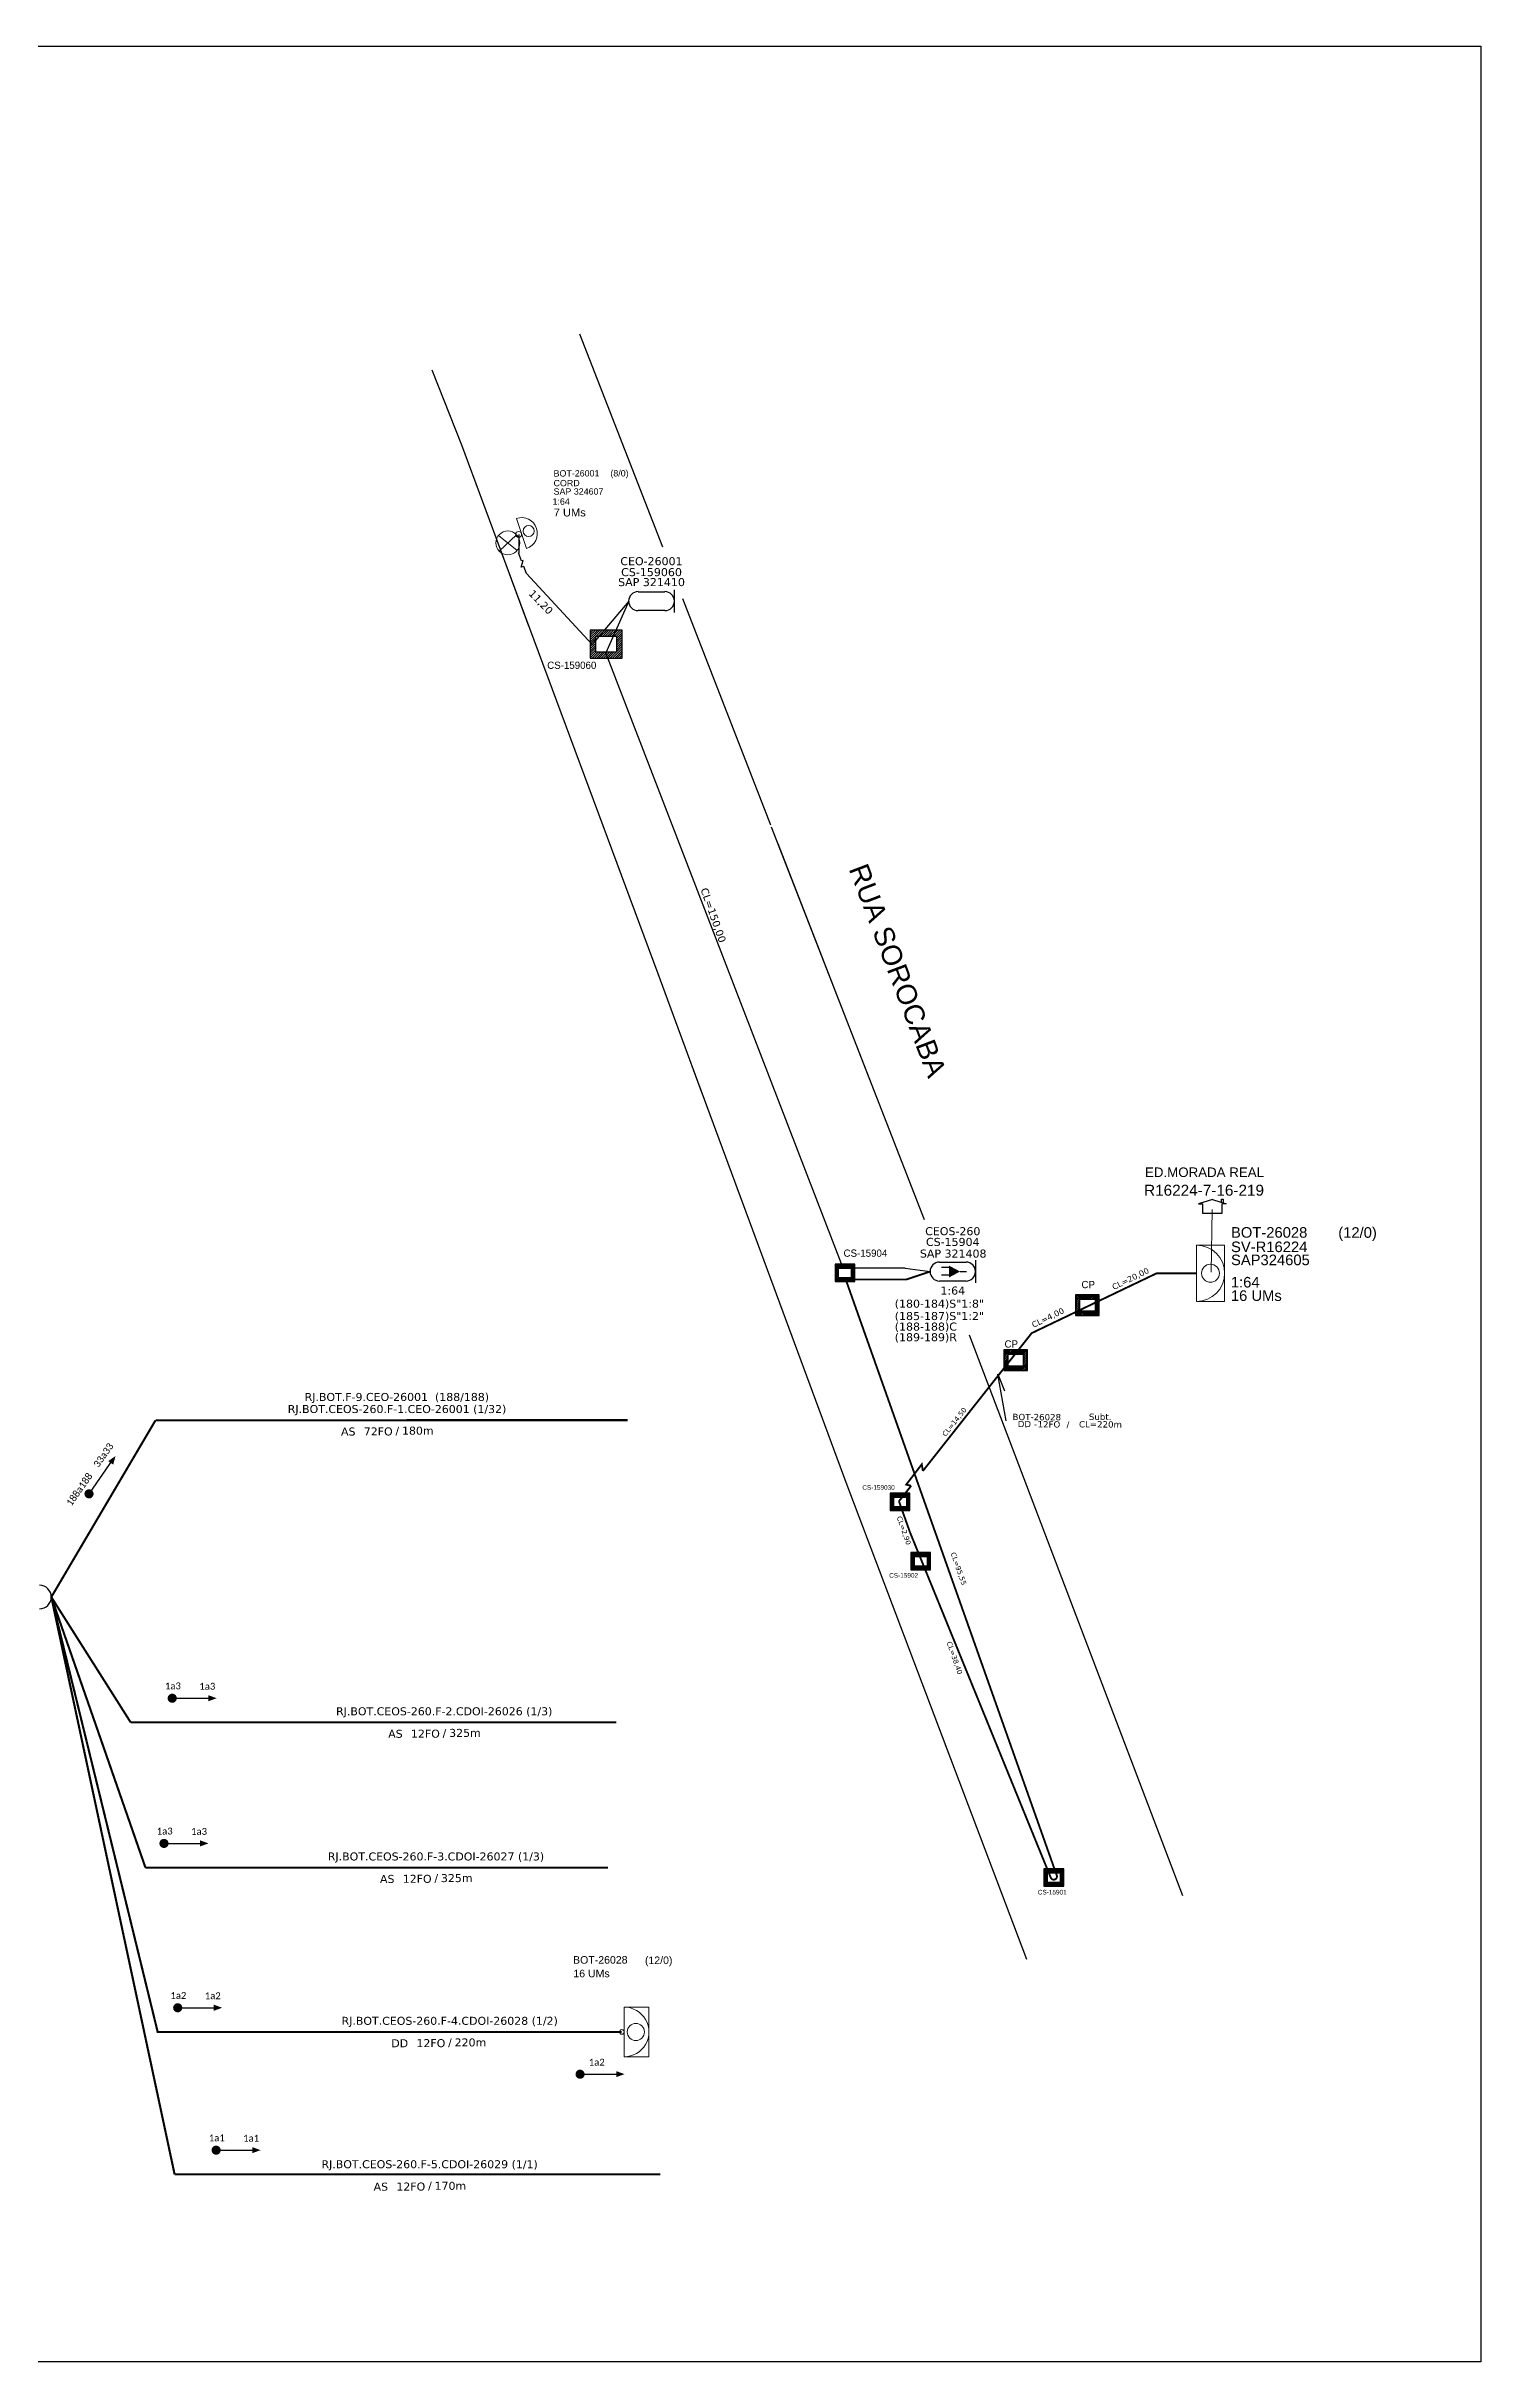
# Model space of a CAD drawing. Extents: x 0 to 841, y 0 to 594.
# Drawn here: x 473 to 841, y 0 to 594 of the extents above; entities that cross this region are included whole.
import ezdxf
from ezdxf.enums import TextEntityAlignment as Align

# ---------------------------------------------------------------- set-up
doc = ezdxf.new("R2010")
doc.units = 0
doc.linetypes.add('PHANTOM2', pattern=[1.25, 0.625, -0.125, 0.125, -0.125, 0.125, -0.125])
for name, color, linetype in [('10.1-Caixas Subterrâneas', 5, 'Continuous'), ('20.4-CEOS', 1, 'Continuous'), ('20.5-CEO', 1, 'Continuous'), ('30.4-Selo', 7, 'Continuous'), ('CAP a instalar', 1, 'Continuous'), ('celulas gpon', 7, 'Continuous'), ('label_cabos', 7, 'Continuous'), ('Legenda', 1, 'Continuous'), ('locais legendas', 7, 'Continuous'), ('QUADRA', 7, 'Continuous'), ('SETA', 7, 'Continuous'), ('Subida Lateral', 5, 'Continuous'), ('surveys', 7, 'Continuous'), ('surveys legendas', 7, 'Continuous')]:
    doc.layers.add(name, color=color, linetype=linetype)
for name, color, linetype, lineweight in [('10.4-Postes', 1, 'Continuous', 0), ("20.0-LEGENDA DOS CDO'S", 1, 'Continuous', 0), ('20.1-CDO_INTERIOR', 1, 'Continuous', 0), ('20.2-CDO_POSTE', 1, 'Continuous', 5), ('40.1-ETIQUETAS', 1, 'Continuous', 20), ('Segmento Logradouro Texto', 238, 'Continuous', 0)]:
    doc.layers.add(name, color=color, linetype=linetype, lineweight=lineweight)
doc.layers.add('DROP DE CLIENTE', color=140, linetype='Continuous', plot=False)
doc.layers.add('EXTRA', color=50, linetype='Continuous', plot=False)
doc.styles.add('ARIAL', font='arial.ttf')
doc.styles.add('DIGICADE', font='arial.ttf')
doc.styles.add('siredit', font='verdana.ttf')
doc.linetypes.add('FENCELINE1', pattern='A,0.25,-0.1,[133,ltypeshp.shx,S=0.1,R=0,X=-0.1,Y=0],-0.1,1', length=1.45)

# ---------------------------------------------------------------- blocks, each defined once
blk = doc.blocks.new('SURVEY_SURVEY')
for p, q in [((0, 0.0000127), (-0.0000126, 0.000009)), ((-0.0000126, 0.000009), (-0.0000086, 0.000009)), ((-0.0000086, 0), (-0.0000086, 0.000009)), ((0.0000086, 0), (-0.0000086, 0)), ((0, 0.0000127), (0.0000126, 0.000009)), ((0.0000084, 0.0000132), (0.0000098, 0.0000132)), ((0.0000084, 0.0000103), (0.0000084, 0.0000132)), ((0.0000126, 0.000009), (0.0000086, 0.000009)), ((0.0000086, 0.000009), (0.0000086, 0)), ((0.0000098, 0.0000132), (0.0000098, 0.0000099))]:
    blk.add_line(p, q)
blk = doc.blocks.new('*U91')
at = {"layer": '20.4-CEOS', "color": 7, "style": 'siredit'}
for tag, p in [('FIBRAS_SPLITTER', (0, 0)), ('FIBRAS_TOP_C', (0, -4.13)), ('RESERVA_FINAIS', (0, -5.46))]:
    blk.add_attdef(tag, p, '', height=1.01, dxfattribs=at)
for tag, p, flags in [('ID_ATIVIDADE', (0, -6.77), 3), ('QTDE', (0, -9.4), 1), ('FATOR', (0, -8.09), 1), ('FID', (0, -10.71), 1)]:
    blk.add_attdef(tag, p, '', height=1.01, dxfattribs=dict(at, flags=flags))
blk = doc.blocks.new('*U93')
at = {"layer": '20.4-CEOS', "color": 7, "style": 'siredit'}
blk.add_attdef('FIBRAS_SPLITTER', (0, 0), '', height=1.01, dxfattribs=at)
for tag, p, flags in [('ID_ATIVIDADE', (0, -1.48), 3), ('FATOR', (0, -2.79), 1), ('QTDE', (0, -4.11), 1), ('FID', (0, -5.42), 1)]:
    blk.add_attdef(tag, p, '', height=1.01, dxfattribs=dict(at, flags=flags))
blk = doc.blocks.new('*X68')
at = {"color": 0, "linetype": 'Continuous'}
for p, q in [((-1.25, 0.34099), (-0.49099, 1.1)), ((-1.25, 0.517767), (-0.667767, 1.1)), ((-1.25, 0.694544), (-0.844544, 1.1)), ((-1.25, 0.87132), (-1.02132, 1.1)), ((-1.25, 1.048097), (-1.198097, 1.1)), ((-1.25, 0.164214), (-0.8035, 0.610714)), ((-1.25, -0.012563), (-0.8035, 0.433937)), ((-1.25, -0.18934), (-0.8035, 0.25716)), ((-1.25, -0.366117), (-0.8035, 0.080383)), ((-0.789214, 0.625), (-0.314214, 1.1)), ((-0.612437, 0.625), (-0.137437, 1.1)), ((-0.43566, 0.625), (0.03934, 1.1)), ((-0.258883, 0.625), (0.216117, 1.1)), ((-0.082107, 0.625), (0.392893, 1.1)), ((0.09467, 0.625), (0.56967, 1.1)), ((0.271447, 0.625), (0.746447, 1.1)), ((0.448223, 0.625), (0.923223, 1.1)), ((0.625, 0.625), (1.1, 1.1)), ((0.801777, 0.625), (1.25, 1.073223)), ((0.8035, 0.449947), (1.25, 0.896447)), ((0.8035, 0.27317), (1.25, 0.71967)), ((0.8035, 0.096393), (1.25, 0.542893)), ((0.8035, -0.080383), (1.25, 0.366117)), ((0.8035, -0.25716), (1.25, 0.18934)), ((0.8035, -0.433937), (1.25, 0.012563)), ((-1.25, -0.542893), (-0.8035, -0.096393)), ((-1.25, -0.71967), (-0.8035, -0.27317)), ((-1.25, -0.896447), (-0.8035, -0.449947)), ((-1.25, -1.073223), (-0.801777, -0.625)), ((-1.1, -1.1), (-0.625, -0.625)), ((-0.923223, -1.1), (-0.448223, -0.625)), ((-0.746447, -1.1), (-0.271447, -0.625)), ((-0.56967, -1.1), (-0.09467, -0.625)), ((-0.392893, -1.1), (0.082107, -0.625)), ((-0.216117, -1.1), (0.258883, -0.625)), ((-0.03934, -1.1), (0.43566, -0.625)), ((0.137437, -1.1), (0.612437, -0.625)), ((0.314214, -1.1), (0.789214, -0.625)), ((0.49099, -1.1), (1.25, -0.34099)), ((0.667767, -1.1), (1.25, -0.517767)), ((0.8035, -0.610714), (1.25, -0.164214)), ((0.844544, -1.1), (1.25, -0.694544)), ((1.02132, -1.1), (1.25, -0.87132)), ((1.198097, -1.1), (1.25, -1.048097))]:
    blk.add_line(p, q, dxfattribs=at)
blk = doc.blocks.new('MANHOLE_MQ')
at = {"color": 0, "linetype": 'Continuous'}
for p, q in [((0.00000623, 0.00000569), (-0.00000627, 0.00000569)), ((-0.00000627, 0.00000569), (-0.00000627, -0.00000531)), ((-0.00000404, 0.00000331), (0.00000399, 0.00000331)), ((-0.00000404, -0.00000294), (-0.00000404, 0.00000331)), ((0.00000399, 0.00000331), (0.00000399, -0.00000294)), ((0.00000623, -0.00000531), (0.00000623, 0.00000569)), ((-0.00000627, -0.00000531), (0.00000623, -0.00000531)), ((0.00000399, -0.00000294), (-0.00000404, -0.00000294)), ((0.00000399, -0.00000294), (0.00000399, -0.00000294))]:
    blk.add_line(p, q, dxfattribs=at)
at = {"color": 0, "linetype": 'Continuous', "xscale": 5e-06, "yscale": 5e-06, "zscale": 1e-05}
blk.add_blockref('*X68', (-0.00000002, 0.00000019), dxfattribs=at)
blk = doc.blocks.new('CDOI_CT_DRT')
at = {"layer": '20.1-CDO_INTERIOR', "color": 0, "lineweight": 18}
blk.add_lwpolyline([(2.13, -2.13), (2.13, 2.12), (0, 2.12), (0, -2.13)], close=True, dxfattribs=at)
blk.add_circle((1.06, 0), 0.68, dxfattribs=at)
blk.add_arc((0, 0), 2.13, 269.9724, 89.9724, dxfattribs=at)
at = {"layer": "20.0-LEGENDA DOS CDO'S", "color": 0, "style": 'ARIAL'}
for tag, p in [('CDO_N', (2.61, 2.69)), ('SURVEY', (2.61, 1.6)), ('SAP', (2.61, 0.61)), ('1:XX', (2.6, -1.08)), ('UMS', (2.6, -2.09))]:
    blk.add_attdef(tag, p, '', height=0.68, rotation=359.9724, dxfattribs=at)
blk.add_attdef('FIBRAS_UTILIZADAS', text='', height=0.68, rotation=359.9724, dxfattribs=at).set_placement((10.32, 2.69), align=Align.CENTER)
blk = doc.blocks.new('*U98')
at = {"layer": '20.5-CEO'}
for p, q in [((-1.56, 1.26), (1.8, 1.26)), ((1.8, -1.13), (-1.56, -1.13))]:
    blk.add_line(p, q, dxfattribs=at)
blk.add_lwpolyline([(3, -1.38), (3, 1.51)], dxfattribs=at)
for centre, start, end in [((-1.56, 0.07), 90, 270), ((1.8, 0.07), 270, 90)]:
    blk.add_arc(centre, 1.2, start, end, dxfattribs=at)
at = {"layer": '20.5-CEO', "color": 7, "style": 'siredit'}
for tag, p in [('LOCAL', (0.12, 4.23)), ('SAP', (0.12, 2.97)), ('FID', (0.11, 5.61)), ('FIBRAS_RESERVA', (0.12, -1.94))]:
    blk.add_attdef(tag, text='', height=1.01, dxfattribs=at).set_placement(p, align=Align.TOP_CENTER)
for tag, flags, p in [('ID_ATIVIDADE', 3, (0.11, -3.51)), ('FATOR', 1, (0.11, -4.82))]:
    blk.add_attdef(tag, text='', height=1.01, dxfattribs=dict(at, flags=flags)).set_placement(p, align=Align.TOP_CENTER)
at = {"layer": '20.5-CEO', "color": 7, "style": 'siredit', "flags": 3}
blk.add_attdef('QTDE', (-4.88, -7.06), '', height=1.01, dxfattribs=at)
blk = doc.blocks.new('*U100')
at = {"color": 0}
blk.add_line((2.14, -0.58), (-2.1, -0.68), dxfattribs=at)
for centre, radius in [((0, 0.38), 0.733), ((0.03, -1.03), 0.393)]:
    blk.add_circle(centre, radius, dxfattribs=at)
blk.add_arc((0.02, -0.63), 2.12, 1.3782, 181.3782, dxfattribs=at)
blk = doc.blocks.new('Inst CDOE-8 CAIXA DIST OPT CDOE 48F_8D C_SPL OPTAP')
at = {"layer": "20.0-LEGENDA DOS CDO'S", "color": 0, "style": 'ARIAL'}
for tag, p, height in [('FID', (0.12, 5.25), 0.8), ('SAP', (0.12, 2.96), 0.8), ('CORDOALHA', (0.12, 4.02), 0.8), ('1:XX', (-0.01, 1.7), 0.8), ('UMS', (0.14, 0.22), 1)]:
    blk.add_attdef(tag, p, '', height=height, rotation=0.118, dxfattribs=at)
at = {"layer": "20.0-LEGENDA DOS CDO'S", "color": 0}
for tag, p, style, flags in [('ID_ATIVIDADE', (0.12, 6.47), 'ARIAL', 3), ('FATOR', (7.92, 6.47), 'ARIAL', 1), ('QTDE', (0.23, -0.97), 'DIGICADE', 3)]:
    blk.add_attdef(tag, p, '', height=0.8, rotation=0.118, dxfattribs=dict(at, style=style, flags=flags))
at = {"layer": "20.0-LEGENDA DOS CDO'S", "color": 0, "style": 'ARIAL'}
blk.add_attdef('FIBRAS_UTILIZADAS', text='', height=0.8, rotation=0.118, dxfattribs=at).set_placement((13.48, 5.26), align=Align.CENTER)
blk = doc.blocks.new('LEGENDA DOS CABOS')
at = {"layer": 'EXTRA', "color": 0, "style": 'siredit'}
for tag, p in [('ID', (4.6, 0.97)), ('XX', (9.03, 0.97))]:
    blk.add_attdef(tag, text='', height=0.48, rotation=359.69, dxfattribs=at).set_placement(p, align=Align.MIDDLE_CENTER)
at = {"layer": 'Legenda', "color": 0, "style": 'siredit'}
for tag, p in [('TIPO_CABO', (1.31, 0)), ('CABO', (4.69, -0.05)), ('/', (6.81, -0.05)), ('METROS', (10.03, -0.05))]:
    blk.add_attdef(tag, text='', height=0.8, rotation=359.69, dxfattribs=at).set_placement(p, align=Align.MIDDLE_CENTER)
blk = doc.blocks.new('POLE_POLE')
at = {"layer": '10.4-Postes', "color": 1, "linetype": 'PHANTOM2'}
for points in [[(-0.000008, 0.0000105), (0.0000076, -0.0000022)], [(0.0000072, 0.000011), (-0.0000076, -0.0000027)]]:
    blk.add_lwpolyline(points, dxfattribs=at)
at = {"layer": '10.4-Postes', "color": 1}
blk.add_circle((-0.0000002, 0.0000042), 0.0000101, dxfattribs=at)

msp = doc.modelspace()

# ---------------------------------------------------------------- linework, layer by layer
msp.add_lwpolyline([(0, 594), (841, 594), (841, 0), (0, 0)], close=True)
at = {"color": 7}
msp.add_lwpolyline([(719.24, 241.33), (717.12, 253.36), (718.87, 249.04)], dxfattribs=at)
at = {"const_width": 1.17}
for points in [[(483.65, 222.16, 1), (484.32, 223.12, 1)], [(504.74, 170.2, 1), (505.91, 170.2, 1)], [(502.63, 132.97, 1), (503.8, 132.96, 1)], [(506.15, 90.8, 1), (507.32, 90.8, 1)], [(516, 54.26, 1), (517.17, 54.26, 1)]]:
    msp.add_lwpolyline(points, format="xyb", close=True, dxfattribs=at)
at = {"color": 7, "const_width": 1.17}
msp.add_lwpolyline([(609.37, 73.75, 1), (610.54, 73.75, 1)], format="xyb", close=True, dxfattribs=at)
at = {"layer": '20.4-CEOS', "color": 5}
for p, q in [((702.17, 282.09), (708.97, 282.09)), ((708.97, 277.24), (702.17, 277.24))]:
    msp.add_line(p, q, dxfattribs=at)
for points in [[(704.77, 280.72), (702.7, 280.72)], [(707.45, 279.67), (709.09, 279.67)], [(711.4, 282.59), (711.4, 276.74)], [(704.77, 278.7), (702.7, 278.7)]]:
    msp.add_lwpolyline(points, dxfattribs=at)
msp.add_lwpolyline([(707.45, 279.67, 0, 3, 0), (704.64, 279.67, 3, 3, 0)], format="xyseb", dxfattribs=at)
for centre, radius, start, end in [((702.17, 279.67), 2.43, 90, 270), ((708.97, 279.67), 2.43, 270, 90), ((471.29, 196.16), 3.02, 270, 90)]:
    msp.add_arc(centre, radius, start, end, dxfattribs=at)
at = {"layer": '40.1-ETIQUETAS', "color": 1}
msp.add_lwpolyline([(621.25, 90.97), (627.63, 90.97), (627.63, 78.2), (621.25, 78.2)], close=True, dxfattribs=at)
for centre, major_axis, start_param, end_param in [((621.25, 84.59), (-4.51, 4.51), 2.356194, 5.497787), ((620.66, 84.59), (-0.417, 0.417), 2.356194490191767, 8.639379797371353), ((624.27, 84.59), (1.55, 1.55), 3.926991, 10.210176)]:
    msp.add_ellipse(centre, major_axis=major_axis, ratio=1, start_param=start_param, end_param=end_param, dxfattribs=at)
at = {"layer": 'CAP a instalar', "color": 7, "linetype": 'FENCELINE1', "ltscale": 5}
msp.add_line((594.21, 468.79), (594.21, 463.97), dxfattribs=at)
at = {"layer": 'CAP a instalar', "color": 7, "ltscale": 5}
for p, q in [((613.09, 440.52), (596.25, 458.78)), ((622.44, 451.66), (613.01, 440.44)), ((622.44, 451.66), (616.57, 438.37)), ((677.48, 280.55), (616.57, 438.37)), ((693.36, 280.55), (677.48, 280.55)), ((693.36, 280.55), (699.74, 279.67))]:
    msp.add_line(p, q, dxfattribs=at)
at = {"layer": 'CAP a instalar', "linetype": 'FENCELINE1', "ltscale": 5, "const_width": 0.407}
msp.add_lwpolyline([(593.29, 465.09), (593.29, 465.09)], dxfattribs=at)
at = {"layer": 'CAP a instalar', "color": 1, "ltscale": 5, "const_width": 0.487}
for points in [[(693.64, 277.63), (699.74, 279.67)], [(757.91, 279.24), (725.81, 263.87), (697.9, 228.51)], [(768.09, 279.23), (757.91, 279.24)], [(678.11, 277.63), (732.23, 124.8)], [(693.64, 277.63), (678.11, 277.63)], [(694.89, 224.7), (693.63, 225.02), (697.62, 230.21), (697.9, 228.51)], [(694.89, 224.7), (691.76, 220.74)], [(694.58, 212.81), (691.76, 220.74)], [(730.74, 124.09), (694.58, 212.81)]]:
    msp.add_lwpolyline(points, dxfattribs=at)
at = {"layer": 'CAP a instalar', "color": 7, "linetype": 'FENCELINE1', "ltscale": 7, "const_width": 0.547}
for points in [[(474.31, 196.16), (501.04, 241.5)], [(501.04, 241.5), (622.16, 241.55)]]:
    msp.add_lwpolyline(points, dxfattribs=at)
at = {"layer": 'CAP a instalar', "color": 8, "linetype": 'FENCELINE1', "ltscale": 7, "const_width": 0.547}
for points in [[(505.94, 48.06), (474.31, 196.16), (474.31, 196.16)], [(494.68, 164), (474.31, 196.16)], [(498.46, 126.76), (474.31, 196.16)], [(494.68, 164), (619.25, 164)], [(498.46, 126.76), (617.14, 126.76)], [(519.61, 84.58), (519.61, 84.58)], [(505.94, 48.06), (630.51, 48.06)], [(529.46, 48.04), (529.46, 48.04)]]:
    msp.add_lwpolyline(points, dxfattribs=at)
at = {"layer": 'CAP a instalar', "color": 1, "ltscale": 7, "const_width": 0.547}
for points in [[(501.6, 84.58), (474.31, 196.16)], [(501.33, 84.59), (620.66, 84.59)]]:
    msp.add_lwpolyline(points, dxfattribs=at)
at = {"layer": 'CAP a instalar', "color": 1, "ltscale": 5, "const_width": 0.487}
msp.add_lwpolyline([(732.23, 124.8, -0.942998), (730.74, 124.09, -1.692419)], format="xyb", dxfattribs=at)
at = {"layer": 'DROP DE CLIENTE', "linetype": 'ByBlock', "lineweight": 0}
msp.add_lwpolyline([(772.15, 295.6), (771.88, 279.49)], dxfattribs=at)
at = {"layer": 'QUADRA', "color": 4}
for points in [[(609.79, 520.25), (631.08, 465.58)], [(590.4, 462.6), (579.62, 491.64), (572.05, 510.91)], [(641.47, 324.92), (629.98, 356.01), (589.91, 463.93)], [(596.85, 445.23), (590.4, 462.6)], [(636.23, 452.33), (658.84, 394.25)], [(659.01, 393.8), (698.25, 293)], [(660.69, 389.5), (684.33, 328.77)], [(724.58, 103.19), (678.2, 225.51), (638.72, 332.36)], [(709.77, 263.4), (764.46, 119.57)]]:
    msp.add_lwpolyline(points, dxfattribs=at)
at = {"layer": 'SETA', "color": 7}
for points in [[(484.24, 223), (490.03, 231.25)], [(609.95, 73.75), (620.03, 73.75)]]:
    msp.add_lwpolyline(points, dxfattribs=at)
at = {"layer": 'SETA'}
for points in [[(505.32, 170.2), (515.4, 170.19)], [(503.21, 132.96), (513.28, 132.95)], [(506.73, 90.8), (516.8, 90.79)], [(516.58, 54.26), (526.65, 54.25)]]:
    msp.add_lwpolyline(points, dxfattribs=at)
at = {"layer": 'SETA', "color": 7}
for points in [[(488.91, 231.04), (490.79, 232.35), (490.19, 230.14)], [(619.22, 74.55), (621.36, 73.77), (619.22, 72.99)]]:
    msp.add_solid(points, dxfattribs=at)
at = {"layer": 'SETA'}
for points in [[(514.59, 170.99), (516.73, 170.21), (514.59, 169.43)], [(512.48, 133.75), (514.62, 132.97), (512.48, 132.19)], [(515.99, 91.59), (518.14, 90.8), (515.99, 90.02)], [(525.85, 55.05), (527.99, 54.27), (525.84, 53.49)]]:
    msp.add_solid(points, dxfattribs=at)
at = {"layer": 'Subida Lateral', "color": 5}
for p, q in [((594.95, 462.04), (594.13, 464.03)), ((594.81, 460.35), (595.38, 462.11)), ((595.52, 460.58), (594.81, 460.35)), ((595.38, 462.11), (594.95, 462.04)), ((596.25, 458.78), (595.52, 460.58))]:
    msp.add_line(p, q, dxfattribs=at)

# ---------------------------------------------------------------- block references
at = {"layer": '10.1-Caixas Subterrâneas', "color": 30}
for p, xscale, yscale, zscale, rotation in [((616.64, 440.75), 652776.409571537, 652776.409571537, 652776.409571537, 180.0000000000613), ((677.88, 279.38), 404734.5139317345, 404734.5139317344, 404734.5139317344, 180.0000000000614), ((740.1, 271.14), 487551.6713380589, 487551.6713380589, 487551.6713380589, 180.0000000000614), ((721.69, 257.02), 487551.6713380589, 487551.6713380589, 487551.6713380589, 180.0000000000614), ((692.03, 220.64), 404734.5139317345, 404734.5139317344, 404734.5139317344, 180.0000000000614), ((697.34, 205.42), 404734.5139317345, 404734.5139317344, 404734.5139317344, 180.0000000000614), ((731.48, 124.26), 404734.5139317345, 404734.5139317344, 404734.5139317344, 180.0000000000614)]:
    msp.add_blockref('MANHOLE_MQ', p, dxfattribs=dict(at, xscale=xscale, yscale=yscale, zscale=zscale, rotation=rotation))
at = {"layer": '10.4-Postes', "color": 1, "xscale": 303775.4057045971, "yscale": 303775.4057045971, "zscale": 303775.4057045971}
msp.add_blockref('POLE_POLE', (591.48, 465.32), dxfattribs=at)
at = {"layer": "20.0-LEGENDA DOS CDO'S", "color": 7, "lineweight": 0}
ref = msp.add_blockref('Inst CDOE-8 CAIXA DIST OPT CDOE 48F_8D C_SPL OPTAP', (602.91, 472.94), dxfattribs=dict(at, xscale=2.035809391586241, yscale=2.035809391586241, zscale=2.035809391586247))
ref.add_attrib('FID', 'BOT-26001', (603.16, 483.62), dxfattribs={"color": 0, "height": 1.629, "rotation": 0.11799, "style": 'ARIAL'})
ref.add_attrib('CORDOALHA', 'CORD', (603.16, 481.13), dxfattribs={"color": 0, "height": 1.629, "rotation": 0.11799, "style": 'ARIAL'})
ref.add_attrib('SAP', 'SAP 324607', (603.17, 478.97), dxfattribs={"color": 0, "height": 1.629, "rotation": 0.11799, "style": 'ARIAL'})
ref.add_attrib('1:XX', '1:64', (602.89, 476.4), dxfattribs={"color": 0, "height": 1.629, "rotation": 0.11799, "style": 'ARIAL'})
ref.add_attrib('UMS', '7 UMs', (603.2, 473.38), dxfattribs={"color": 0, "height": 2.036, "rotation": 0.11799, "style": 'ARIAL'})
ref.add_attrib('FIBRAS_UTILIZADAS', '(8/0)', dxfattribs={"color": 0, "height": 1.629, "rotation": 0.11799, "style": 'ARIAL'}).set_placement((620.07, 483.65), align=Align.CENTER)
at = {"layer": '20.1-CDO_INTERIOR'}
ref = msp.add_blockref('CDOI_CT_DRT', (768.09, 279.23), dxfattribs=dict(at, xscale=3.390498579447467, yscale=3.390498579447453, zscale=3.390498579447459))
ref.add_attrib('CDO_N', 'BOT-26028', (776.94, 288.36), dxfattribs={"layer": "20.0-LEGENDA DOS CDO'S", "color": 1, "height": 2.712, "rotation": 359.97241, "style": 'ARIAL'})
ref.add_attrib('FIBRAS_UTILIZADAS', '            (12/0)', dxfattribs={"layer": "20.0-LEGENDA DOS CDO'S", "color": 1, "height": 2.7124, "rotation": 359.97241, "style": 'ARIAL'}).set_placement((803.09, 288.34), align=Align.CENTER)
ref.add_attrib('SURVEY', 'SV-R16224', (776.95, 284.66), dxfattribs={"layer": "20.0-LEGENDA DOS CDO'S", "color": 1, "height": 2.712, "rotation": 359.97241, "style": 'ARIAL'})
ref.add_attrib('SAP', 'SAP324605', (776.94, 281.31), dxfattribs={"layer": "20.0-LEGENDA DOS CDO'S", "color": 1, "height": 2.712, "rotation": 359.97241, "style": 'ARIAL'})
ref.add_attrib('1:XX', '1:64', (776.91, 275.58), dxfattribs={"layer": "20.0-LEGENDA DOS CDO'S", "color": 1, "height": 2.712, "rotation": 359.97241, "style": 'ARIAL'})
ref.add_attrib('UMS', '16 UMs', (776.91, 272.14), dxfattribs={"layer": "20.0-LEGENDA DOS CDO'S", "color": 1, "height": 2.712, "rotation": 359.97241, "style": 'ARIAL'})
at = {"layer": '20.2-CDO_POSTE', "color": 7, "xscale": 1.915589758586037, "yscale": 1.915589758586037, "zscale": 1.915589758586041, "rotation": 287.3254601562214}
msp.add_blockref('*U100', (596.07, 469.43), dxfattribs=at)
at = {"layer": '20.4-CEOS', "color": 0, "lineweight": 0}
ref = msp.add_blockref('*U91', (690.68, 270.4), dxfattribs=dict(at, xscale=2.035809391586241, yscale=2.035809391586241, zscale=2.035809391586247))
ref.add_attrib('FIBRAS_SPLITTER', '(180-184)S"1:8"', (690.68, 270.4), dxfattribs={"color": 7, "height": 2.0555, "style": 'siredit'})
ref.add_attrib('FIBRAS_TOP_C', '(188-188)C', (690.68, 264.52), dxfattribs={"color": 7, "height": 2.056, "style": 'siredit'})
ref.add_attrib('RESERVA_FINAIS', '(189-189)R', (690.68, 261.8), dxfattribs={"color": 7, "height": 2.056, "style": 'siredit'})
at = {"layer": '20.4-CEOS', "color": 0, "lineweight": 0, "xscale": 2.035809391586241, "yscale": 2.035809391586241, "zscale": 2.035809391586247}
msp.add_blockref('*U93', (690.68, 267.23), dxfattribs=at).add_auto_attribs({'FIBRAS_SPLITTER': '(185-187)S"1:2"'})
at = {"layer": '20.5-CEO', "color": 7, "lineweight": 0}
ref = msp.add_blockref('*U98', (628.04, 451.52), dxfattribs=dict(at, xscale=2.035809391586241, yscale=2.035809391586241, zscale=2.035809391586247))
ref.add_attrib('LOCAL', 'CS-159060', dxfattribs={"color": 7, "height": 2.064, "style": 'siredit'}).set_placement((628.29, 460.14), align=Align.TOP_CENTER)
ref.add_attrib('SAP', 'SAP 321410', dxfattribs={"color": 7, "height": 2.064, "style": 'siredit'}).set_placement((628.29, 457.58), align=Align.TOP_CENTER)
ref.add_attrib('FID', 'CEO-26001', dxfattribs={"layer": '20.4-CEOS', "color": 7, "height": 2.056, "style": 'siredit'}).set_placement((628.27, 462.94), align=Align.TOP_CENTER)
at = {"layer": 'label_cabos', "color": 0, "lineweight": 0}
ref = msp.add_blockref('LEGENDA DOS CABOS', (720.27, 239.71), dxfattribs=dict(at, xscale=1.614984765680219, yscale=1.614984765680219, zscale=1.614984765680216))
ref.add_attrib('ID', 'BOT-26028', dxfattribs={"color": 0, "height": 1.615, "rotation": 359.69001, "style": 'siredit'}).set_placement((727.12, 242.34), align=Align.MIDDLE_CENTER)
ref.add_attrib('CABO', '12FO', dxfattribs={"color": 0, "height": 1.615, "rotation": 359.69001, "style": 'siredit'}).set_placement((730.23, 240.47), align=Align.MIDDLE_CENTER)
ref.add_attrib('METROS', 'CL=220m', dxfattribs={"color": 0, "height": 1.615, "rotation": 359.69001, "style": 'siredit'}).set_placement((743.46, 240.47), align=Align.MIDDLE_CENTER)
ref.add_attrib('XX', 'Subt.', dxfattribs={"color": 0, "height": 1.615, "rotation": 359.69001, "style": 'siredit'}).set_placement((743.38, 242.41), align=Align.MIDDLE_CENTER)
ref.add_attrib('/', '/', dxfattribs={"color": 0, "height": 1.61, "rotation": 359.69001, "style": 'siredit'}).set_placement((735.12, 240.47), align=Align.MIDDLE_CENTER)
ref.add_attrib('TIPO_CABO', 'DD -', dxfattribs={"color": 0, "height": 1.615, "rotation": 359.69001, "style": 'siredit'}).set_placement((724.7, 240.55), align=Align.MIDDLE_CENTER)
at = {"layer": 'surveys', "color": 255, "xscale": 280909.1789451166, "yscale": 280909.1789451166, "zscale": 280909.1789451166}
msp.add_blockref('SURVEY_SURVEY', (772.16, 294.55), dxfattribs=at)

# ---------------------------------------------------------------- texts
at = {"color": 7, "char_height": 1.7573, "width": 29.7084, "attachment_point": 5, "rotation": 54.94301}
for s, insert in [('\\C7;\\fCalibri|b0|i0|c0|p34;33a33', (487.68, 232.58)), ('\\C7;\\fCalibri|b0|i0|c0|p34;188a188', (481.51, 223.79))]:
    msp.add_mtext(s, dxfattribs=dict(at, insert=insert))
at = {"char_height": 1.7573, "width": 29.7084, "attachment_point": 5}
for s, insert, rotation in [('\\C7;\\fCalibri|b0|i0|c0|p34;1a3 ', (505.5, 173.35), 0.66659), ('\\C7;\\fCalibri|b0|i0|c0|p34;1a3', (514.33, 173.27), 359.93829), ('\\C7;\\fCalibri|b0|i0|c0|p34;1a3', (503.39, 136.11), 0.66659), ('\\C7;\\fCalibri|b0|i0|c0|p34;1a3', (512.22, 136.03), 359.93829), ('\\C7;\\fCalibri|b0|i0|c0|p34;1a2', (506.91, 93.94), 0.66659), ('\\C7;\\fCalibri|b0|i0|c0|p34;1a2', (515.73, 93.87), 359.93829), ('\\C7;\\fCalibri|b0|i0|c0|p34;1a1', (516.76, 57.41), 0.66659), ('\\C7;\\fCalibri|b0|i0|c0|p34;1a1', (525.58, 57.33), 359.93829)]:
    msp.add_mtext(s, dxfattribs=dict(at, insert=insert, rotation=rotation))
at = {"color": 1, "insert": (614.24, 76.83), "char_height": 1.7573, "width": 29.7084, "attachment_point": 5}
msp.add_mtext('\\C7;\\fCalibri|b0|i0|c0|p34;1a2', dxfattribs=at)
at = {"layer": '10.1-Caixas Subterrâneas', "color": 30}
for s, p in [('CS-159030', (682.37, 223.68)), ('CS-15902', (689.26, 201.13)), ('CS-15901', (727.39, 119.86))]:
    msp.add_text(s, height=1.19, dxfattribs=at).set_placement(p)
at = {"layer": "20.0-LEGENDA DOS CDO'S", "color": 1, "style": 'ARIAL'}
for s, p in [('BOT-26028', (608.16, 102.1)), ('16 UMs', (608.23, 98.61))]:
    msp.add_text(s, height=1.936, rotation=0.11799, dxfattribs=at).set_placement(p)
msp.add_text('          (12/0)', height=1.9357, rotation=0.11799, dxfattribs=at).set_placement((626.37, 102.01), align=Align.CENTER)
at = {"layer": '20.4-CEOS', "color": 5, "style": 'siredit'}
for s, p in [('CEOS-260', (705.57, 291.05)), ('SAP 321408', (705.68, 285.31)), ('CS-15904', (705.57, 288.3))]:
    msp.add_text(s, height=2.056, dxfattribs=at).set_placement(p, align=Align.TOP_CENTER)
at = {"layer": '20.4-CEOS', "color": 7, "style": 'siredit'}
msp.add_text('1:64', height=2.056, dxfattribs=at).set_placement((705.57, 275.82), align=Align.TOP_CENTER)
at = {"layer": '30.4-Selo', "color": 8, "style": 'siredit'}
for s, p in [('RJ.BOT.CEOS-260.F-2.CDOI-26026 (1/3)', (575.1, 166.86)), ('RJ.BOT.CEOS-260.F-3.CDOI-26027 (1/3)', (572.99, 129.62)), ('RJ.BOT.CEOS-260.F-5.CDOI-26029 (1/1)', (571.36, 50.66))]:
    msp.add_text(s, height=2.0497, dxfattribs=at).set_placement(p, align=Align.MIDDLE_CENTER)
at = {"layer": '30.4-Selo', "color": 1, "style": 'siredit'}
msp.add_text('RJ.BOT.CEOS-260.F-4.CDOI-26028 (1/2)', height=2.0497, dxfattribs=at).set_placement((576.51, 87.45), align=Align.MIDDLE_CENTER)
at = {"layer": '40.1-ETIQUETAS', "color": 7, "style": 'siredit'}
for s, p in [('RJ.BOT.CEOS-260.F-1.CEO-26001 (1/32)', (563, 244.4)), ('RJ.BOT.F-9.CEO-26001  (188/188)', (562.95, 247.5))]:
    msp.add_text(s, height=2.0497, dxfattribs=at).set_placement(p, align=Align.MIDDLE_CENTER)
for s, p in [('AS', (552.34, 238.63)), ('72FO', (561.88, 238.66)), ('/', (563.54, 238.85))]:
    msp.add_text(s, height=2.05, dxfattribs=at).set_placement(p, align=Align.MIDDLE_RIGHT)
msp.add_text('180m', height=2.05, dxfattribs=at).set_placement((564.27, 238.85), align=Align.MIDDLE_LEFT)
at = {"layer": '40.1-ETIQUETAS', "color": 8, "style": 'siredit'}
for s, p in [('AS', (564.44, 161.09)), ('12FO', (573.98, 161.12)), ('/', (575.64, 161.31)), ('AS', (562.33, 123.85)), ('12FO', (571.87, 123.88)), ('/', (573.53, 124.07)), ('AS', (560.7, 44.9)), ('12FO', (570.24, 44.93)), ('/', (571.9, 45.12))]:
    msp.add_text(s, height=2.05, dxfattribs=at).set_placement(p, align=Align.MIDDLE_RIGHT)
for s, p in [('325m', (576.37, 161.31)), ('325m', (574.26, 124.07)), ('170m', (572.63, 45.12))]:
    msp.add_text(s, height=2.05, dxfattribs=at).set_placement(p, align=Align.MIDDLE_LEFT)
at = {"layer": '40.1-ETIQUETAS', "color": 1, "style": 'siredit'}
for s, p in [('DD', (565.85, 81.69)), ('12FO', (575.39, 81.72)), ('/', (577.05, 81.91))]:
    msp.add_text(s, height=2.05, dxfattribs=at).set_placement(p, align=Align.MIDDLE_RIGHT)
msp.add_text('220m', height=2.05, dxfattribs=at).set_placement((577.78, 81.91), align=Align.MIDDLE_LEFT)
at = {"layer": 'celulas gpon', "color": 7, "style": 'siredit'}
for s, height, rotation, p in [('11,20', 1.914, 314.12298, (596.61, 453.46)), ('CL=150,00', 1.914, 289.3281, (640.83, 377.71)), ('CL=20,00', 1.51, 26.01808, (746.88, 274.92)), ('CL=4,00', 1.51, 26.01808, (726.28, 265.21)), ('CL=14,50', 1.3, 51.71087, (703.75, 237.23)), ('CL=2,90', 1.3, 289.3281, (691.17, 216.67)), ('CL=95,55', 1.3, 289.3281, (705, 207.41)), ('CL=38,40', 1.3, 289.3281, (703.97, 184.52))]:
    msp.add_text(s, height=height, rotation=rotation, dxfattribs=at).set_placement(p)
at = {"layer": 'locais legendas', "color": 30}
for s, p in [('CS-159060', (601.53, 434.28)), ('CS-15904', (677.55, 283.46)), ('CP', (738.58, 275.4)), ('CP', (718.85, 260.16))]:
    msp.add_text(s, height=1.863, dxfattribs=at).set_placement(p)
at = {"layer": 'Segmento Logradouro Texto', "color": 5, "linetype": 'Continuous', "insert": (683.62, 384.82), "char_height": 5.1326, "width": 84.72, "attachment_point": 1, "rotation": 290.76395, "style": 'DIGICADE'}
msp.add_mtext('\\o\\l\\fArial|b0|i0|c0|p34;\\T1.0000000000;\\W1.0000000000;RUA SOROCABA', dxfattribs=at)
at = {"layer": 'surveys legendas', "style": 'ARIAL'}
for s, height, p in [('ED.MORADA REAL', 2.443, (754.88, 303.93)), ('R16224-7-16-219', 2.8091, (754.65, 299.13))]:
    msp.add_text(s, height=height, dxfattribs=at).set_placement(p)

doc.saveas('drawing.dxf')
